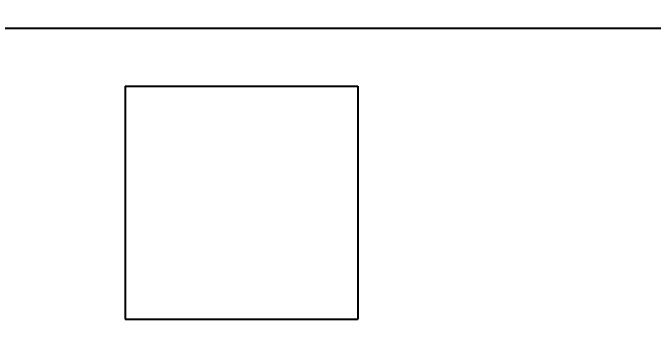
# Model space of a CAD drawing. Header units: millimetres. Extents: x 52 to 392, y 157 to 251.
# Drawn here: x 341.13 to 363.13, y 219.94 to 231.13 of the extents above; entities that cross this region are included whole.
import ezdxf

# ---------------------------------------------------------------- set-up
doc = ezdxf.new("R2010")
doc.units = ezdxf.units.MM
doc.layers.add('标注层', color=150, linetype='Continuous', lineweight=25)
doc.styles.add('SLDTEXTSTYLE2', font='hyswlongfangsong.ttf')
doc.dimstyles.new('SLDDIMSTYLE0', dxfattribs={"dimtxt": 3.5, "dimasz": 4.08, "dimexe": 0, "dimexo": 0.0625, "dimgap": 0.875, "dimtad": 2, "dimrnd": 1e-09, "dimzin": 12, "dimdsep": 46, "dimtxsty": 'SLDTEXTSTYLE2', "dimsah": 1, "dimcen": 0.09, "dimadec": 0, "dimazin": 3, "dimtfac": 1, "dimtofl": 0, "dimtmove": 0, "dimatfit": 3, "dimfxl": 0, "dimfrac": 2, "dimtolj": 1, "dimtzin": 12, "dimarcsym": 0})

# ---------------------------------------------------------------- blocks, each defined once
blk = doc.blocks.new('_D_18')
at = {"layer": '标注层'}
for p, q in [((275.989, 207.951), (275.989, 248.601)), ((367.989, 207.951), (367.989, 248.601)), ((275.989, 246.601), (367.989, 246.601))]:
    blk.add_line(p, q, dxfattribs=at)
for points in [[(275.989, 246.601), (280.069, 246.093), (280.069, 247.109)], [(367.989, 246.601), (363.909, 247.109), (363.909, 246.093)]]:
    blk.add_solid(points, dxfattribs=at)
at = {"layer": '标注层', "insert": (321.142, 251.113), "char_height": 3.5, "attachment_point": 1, "style": 'SLDTEXTSTYLE2'}
blk.add_mtext('92', dxfattribs=at)

msp = doc.modelspace()

# ---------------------------------------------------------------- linework, layer by layer
at = {"color": 7, "linetype": 'Continuous', "lineweight": 25}
for p, q in [((266.989, 230.601), (376.989, 230.601)), ((344.986, 228.601), (344.986, 220.601)), ((344.986, 228.601), (352.986, 228.601)), ((352.986, 228.601), (352.986, 220.601)), ((344.986, 220.601), (352.986, 220.601))]:
    msp.add_line(p, q, dxfattribs=at)

# ---------------------------------------------------------------- dimensions: what is measured, and where the dimension line sits
at = {"layer": '标注层'}
dim = msp.add_linear_dim(base=(367.989, 246.601), p1=(275.989, 207.951), p2=(367.989, 207.951), dimstyle='SLDDIMSTYLE0', dxfattribs=at)
dim.commit()
dim.dimension.update_dxf_attribs({"geometry": '_D_18', "text_midpoint": (322.676, 246.601), "dimtype": 160})

doc.saveas('drawing.dxf')
